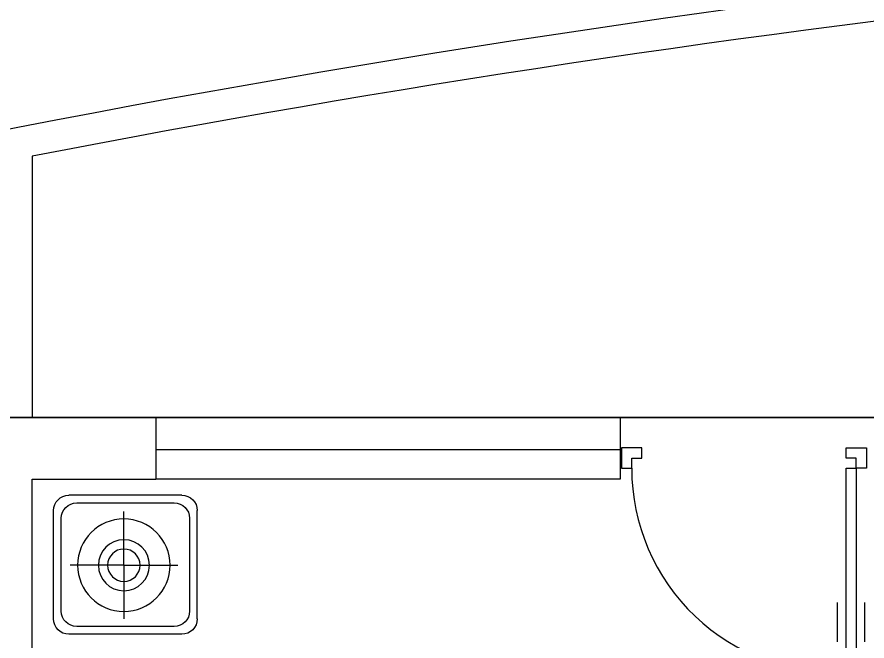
# Model space of a CAD drawing. Header units: millimetres. Extents: x 1143 to 39838, y 578 to 35727.
# Drawn here: x 7740 to 10487, y 27716 to 29734 of the extents above; entities that cross this region are included whole.
import ezdxf

# ---------------------------------------------------------------- set-up
doc = ezdxf.new("R2010")
doc.units = ezdxf.units.MM
for name, color, linetype in [('3', 7, 'Continuous'), ('JJ', 8, 'Continuous'), ('PUB_WINDW', 7, 'Continuous'), ('WALL', 255, 'Continuous'), ('WINDOW', 2, 'Continuous')]:
    doc.layers.add(name, color=color, linetype=linetype)
doc.styles.add('DIM_FONT', font='SIMPLEX', dxfattribs={"width": 0.8})
doc.styles.get("Standard").update_dxf_attribs({"font": 'arial.ttf'})

# ---------------------------------------------------------------- blocks, each defined once
blk = doc.blocks.new('A$C578550E8')
at = {"layer": 'JJ'}
for p, q in [((399.8, 464.6, -1600), (49.9, 464.6, -1600)), ((374.8, 439.7, -1600), (74.8, 439.7, -1600)), ((0, 49.9, -1600), (0, 414.8, -1600)), ((449.6, 49.9, -1600), (449.6, 414.8, -1600)), ((24.9, 389.8, -1600), (24.9, 74.8, -1600)), ((226.5, 237.3, -1600), (226.5, 411.1, -1600)), ((424.7, 74.8, -1600), (424.7, 389.8, -1600)), ((226.5, 237.3, -1600), (52.7, 237.3, -1600)), ((226.5, 237.3, -1600), (226.5, 63.4, -1600)), ((226.5, 237.3, -1600), (400.3, 237.3, -1600)), ((74.8, 24.9, -1600), (374.8, 24.9, -1600)), ((399.8, 0, -1600), (49.9, 0, -1600))]:
    blk.add_line(p, q, dxfattribs=at)
for radius in [149.6, 82.4, 52.4]:
    blk.add_circle((226.5, 237.3, -1600), radius, dxfattribs=at)
for centre, start, end in [((49.9, 414.8, -1600), 90, 180), ((74.8, 389.8, -1600), 90, 180), ((374.8, 389.8, -1600), 360, 90), ((399.8, 414.8, -1600), 360, 90), ((74.8, 74.8, -1600), 180, 270), ((374.8, 74.8, -1600), 270, 360), ((49.9, 49.9, -1600), 180, 270), ((399.8, 49.9, -1600), 270, 360)]:
    blk.add_arc(centre, 49.9, start, end, dxfattribs=at)
blk = doc.blocks.new('M_B14FAZ')
for p, q in [((-0.5, 0.5), (0.5, 0.5)), ((0.5, 0.0211), (-0.5, 0.0211)), ((-0.5, -0.5), (0.5, -0.5))]:
    blk.add_line(p, q)
blk = doc.blocks.new('M_A23MCU')
for p, q in [((-0.4541, 0.0807), (-0.4541, 0.9053)), ((-0.4541, 0.9053), (-0.4129, 0.9053)), ((-0.4129, 0.9053), (-0.4129, 0.0807)), ((-0.489, 0.7822), (-0.489, 0.6235)), ((-0.378, 0.7822), (-0.378, 0.6235)), ((-0.4953, -0.0018), (-0.4953, 0.0807)), ((-0.4953, 0.0807), (-0.4541, 0.0807)), ((-0.4129, 0.0807), (-0.4541, 0.0807)), ((-0.4541, 0.0807), (-0.4541, 0.0395)), ((0.4529, 0.0807), (0.4529, 0.0395)), ((0.4941, 0.0807), (0.4529, 0.0807)), ((0.4941, -0.0018), (0.4941, 0.0807)), ((-0.4541, 0.0395), (-0.4129, 0.0395)), ((-0.4129, 0.0395), (-0.4129, -0.0018)), ((0.4117, 0.0395), (0.4117, -0.0018)), ((0.4529, 0.0395), (0.4117, 0.0395)), ((-0.4129, -0.0018), (-0.4953, -0.0018)), ((-0.4953, -0.0018), (-0.4953, -0.0018)), ((0.4117, -0.0018), (0.4941, -0.0018)), ((0.4941, -0.0018), (0.4941, -0.0018))]:
    blk.add_line(p, q)
blk.add_arc((-0.3716, 0.0817), 0.8246, 359.9283, 92.866)
blk = doc.blocks.new('1T4F81聚福元')
at = {"layer": '3'}
blk.add_lwpolyline([(-10400, 600, 0.04222), (-17400, -155.7), (-17400, -1000)], format="xyb", dxfattribs=at)
blk.add_arc((-9433.1, -41153.6), 41864.8, 91.32651, 102.22771, dxfattribs=at)
at = {"layer": 'WALL'}
for p, q in [((-18300, -1000), (-17000, -1000)), ((-17000, -1000), (-17000, -1200)), ((-15500, -1000), (-15500, -1200)), ((-15500, -1000), (-15500, -1200)), ((-17400, -5300), (-17400, -1200)), ((-17400, -1200), (-17000, -1200))]:
    blk.add_line(p, q, dxfattribs=at)
at = {"layer": 'WINDOW'}
blk.add_lwpolyline([(-10400, -1000), (-18300, -1000), (-18300, -600), (-21600, -600), (-21600, -2000), (-21200, -2000), (-21200, -7000), (-20750, -7000), (-20700, -8950), (-20300, -8950), (-20300, -10000), (-13258, -10000), (-13258, -13400)], dxfattribs=at)
blk.add_lwpolyline([(-21200, -1000), (-10300, -1000), (-10300, -7500), (-7600, -7500), (-7600, -9600), (-8500, -9600), (-8500, -11600), (-13258, -11600), (-13258, -11500), (-11742, -11500), (-11742, -9700), (-14400, -9700), (-14400, -10000), (-20300, -10000), (-20300, -7000), (-21200, -7000)], close=True, dxfattribs=at)
at = {"layer": 'JJ', "xscale": -1, "rotation": 90}
blk.add_blockref('A$C578550E8', (-16866.5, -1251.6), dxfattribs=at)
at = {"layer": 'WINDOW', "xscale": 1500, "yscale": 199.9999999999709, "zscale": 1500, "rotation": 180}
blk.add_blockref('M_B14FAZ', (-16250, -1100), dxfattribs=at)
at = {"layer": 'WINDOW', "xscale": -800, "yscale": -800, "zscale": 800}
blk.add_blockref('M_A23MCU', (-15100, -1100), dxfattribs=at)
at = {"style": 'DIM_FONT', "oblique": -180, "text_generation_flag": 4, "width": 0.8, "flags": 9}
for tag, p, rotation in [('XSIZE', (1326.3, -15051.1), 135), ('YSIZE', (1326.3, -15051.1), 135), ('XSIZE', (3900.1, -18100), 45), ('YSIZE', (3900.1, -18100), 45)]:
    blk.add_attdef(tag, p, '', height=0.5, rotation=rotation, dxfattribs=at)
at = {"layer": 'JJ', "oblique": -180, "text_generation_flag": 4, "width": 0.8, "flags": 9}
for p in [(1764.7, -14093.6), (2339, -19893.8)]:
    blk.add_attdef('XSIZE', p, '', height=0.441, dxfattribs=at)
blk.add_attdef('XSIZE', (-13521.8, -18540), '', height=0.441, rotation=90, dxfattribs=at)

msp = doc.modelspace()

# ---------------------------------------------------------------- block references
at = {"layer": 'PUB_WINDW'}
msp.add_blockref('1T4F81聚福元', (25189.3, 29439.1), dxfattribs=at)

doc.saveas('drawing.dxf')
